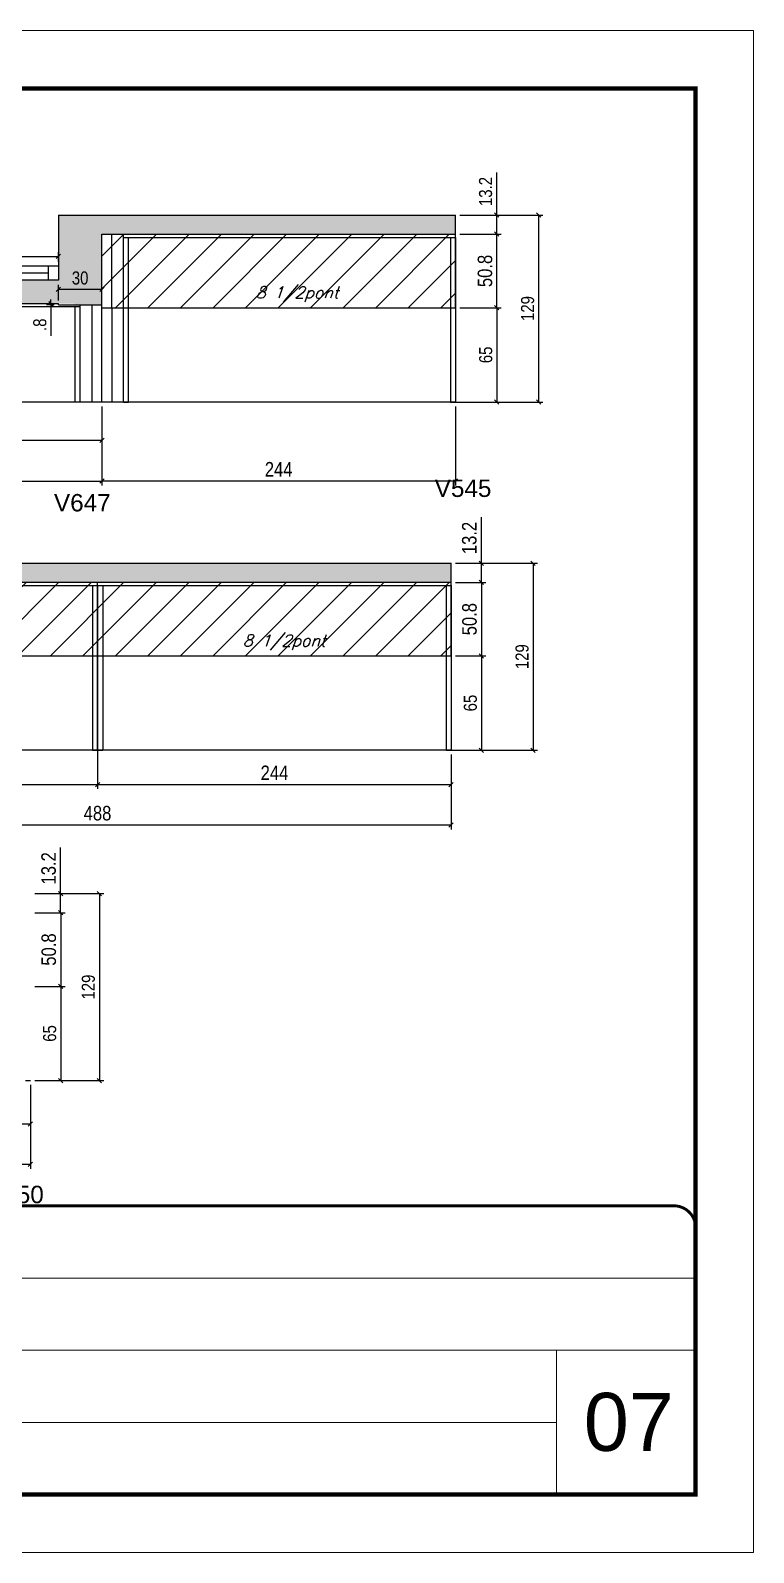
# Model space of a CAD drawing. Extents: x -20960 to -5926, y -2106 to 21915.
# Drawn here: x -8037 to -7538, y 19717 to 20767 of the extents above; entities that cross this region are included whole.
import ezdxf

# ---------------------------------------------------------------- set-up
doc = ezdxf.new("R2010")
doc.units = 0
doc.linetypes.add('CONTINUO', pattern=[0])
doc.linetypes.add('DASHED', pattern=[0.75, 0.5, -0.25])
doc.layers.add('00 - FELIPE', color=2, linetype='Continuous', plot=False)
for name, color, linetype in [('5', 5, 'Continuous'), ('COTA', 241, 'Continuous'), ('Painéis', 200, 'Continuous'), ('Reaproveitamento', 251, 'Continuous'), ('SARR_2.2x7', 40, 'Continuous'), ('SARR_3.5x7', 81, 'Continuous'), ('SARR_EDITAR', 141, 'Continuous'), ('texto', 7, 'Continuous')]:
    doc.layers.add(name, color=color, linetype=linetype)
for name, color, linetype, lineweight in [('CARIMBO', 255, 'Continuous', 9), ('Folhas', 255, 'Continuous', 9), ('SARRAFO DE PRESSAO', 251, 'DASHED', 9)]:
    doc.layers.add(name, color=color, linetype=linetype, lineweight=lineweight)
doc.styles.add('ARIAL', font='arial.ttf')
doc.styles.add('COTA TECNICA', font='techl___.ttf', dxfattribs={"height": 10})
doc.styles.add('COTA TECNICA-50', font='techl___.ttf', dxfattribs={"height": 9})
doc.styles.add('Romans', font='romans.shx')
doc.styles.get("Standard").update_dxf_attribs({"font": 'arial.ttf'})
doc.dimstyles.new('COTA PAINEL-50', dxfattribs={"dimtxt": 9, "dimasz": 3, "dimexe": 3, "dimexo": 3, "dimgap": 3, "dimtad": 1, "dimdec": 1, "dimzin": 12, "dimdsep": 46, "dimtxsty": 'COTA TECNICA-50', "dimblk1": 'OBLIQUE', "dimblk2": 'OBLIQUE', "dimsah": 1, "dimcen": 0.9, "dimclrd": 4, "dimclre": 4, "dimclrt": 240, "dimadec": 1, "dimazin": 3, "dimtfac": 1, "dimtdec": 1, "dimtmove": 0, "dimatfit": 3, "dimfxl": 1, "dimtolj": 1, "dimtzin": 12, "dimarcsym": 0})
doc.dimstyles.new('PAINEL', dxfattribs={"dimtxt": 10, "dimasz": 3, "dimexe": 3, "dimexo": 3, "dimgap": 3, "dimtad": 1, "dimdec": 1, "dimzin": 12, "dimdsep": 46, "dimtxsty": 'COTA TECNICA', "dimblk1": 'OBLIQUE', "dimblk2": 'OBLIQUE', "dimsah": 1, "dimcen": 0.9, "dimclrd": 4, "dimclre": 4, "dimclrt": 240, "dimadec": 1, "dimazin": 3, "dimtfac": 1, "dimtdec": 1, "dimtmove": 0, "dimatfit": 3, "dimfxl": 1, "dimtolj": 1, "dimtzin": 12, "dimarcsym": 0})

# ---------------------------------------------------------------- blocks, each defined once
blk = doc.blocks.new('_Oblique')
at = {"color": 0, "linetype": 'ByBlock', "lineweight": -2}
blk.add_line((-0.5, -0.5), (0.5, 0.5), dxfattribs=at)
blk = doc.blocks.new('*D49')
at = {"layer": 'COTA', "color": 4, "lineweight": -2, "ltscale": 25, "transparency": 16777216}
for p, q in [((-7991.2, 20332.3), (-7991.2, 20243.6)), ((-8235.2, 20267.3), (-8235.2, 20243.6)), ((-8235.2, 20246.6), (-7991.2, 20246.6))]:
    blk.add_line(p, q, dxfattribs=at)
at = {"layer": 'Defpoints', "color": 0, "ltscale": 25, "transparency": 16777216}
for p in [(-7991.2, 20335.3), (-8235.2, 20270.3), (-7991.2, 20246.6)]:
    blk.add_point(p, dxfattribs=at)
at = {"layer": 'COTA', "color": 4, "lineweight": -2, "ltscale": 25, "transparency": 16777216, "xscale": 3, "yscale": 3, "zscale": 3, "rotation": 180}
blk.add_blockref('_Oblique', (-8235.2, 20246.6), dxfattribs=at)
at = {"layer": 'COTA', "color": 4, "lineweight": -2, "ltscale": 25, "transparency": 16777216, "xscale": 3, "yscale": 3, "zscale": 3}
blk.add_blockref('_Oblique', (-7991.2, 20246.6), dxfattribs=at)
at = {"layer": 'COTA', "color": 240, "ltscale": 25, "transparency": 16777216, "insert": (-8113.2, 20254.7), "char_height": 10, "attachment_point": 5, "style": 'COTA TECNICA'}
blk.add_mtext('\\A1;244', dxfattribs=at)
blk = doc.blocks.new('*D50')
at = {"layer": 'COTA', "color": 4, "lineweight": -2, "ltscale": 25, "transparency": 16777216}
for p, q in [((-8235.2, 20267.3), (-8235.2, 20215.7)), ((-7747.2, 20267.3), (-7747.2, 20215.7)), ((-7747.2, 20218.7), (-8235.2, 20218.7))]:
    blk.add_line(p, q, dxfattribs=at)
at = {"layer": 'Defpoints', "color": 0, "ltscale": 25, "transparency": 16777216}
for p in [(-8235.2, 20270.3), (-7747.2, 20270.3), (-8235.2, 20218.7)]:
    blk.add_point(p, dxfattribs=at)
at = {"layer": 'COTA', "color": 4, "lineweight": -2, "ltscale": 25, "transparency": 16777216, "xscale": 3, "yscale": 3, "zscale": 3, "rotation": 180}
blk.add_blockref('_Oblique', (-8235.2, 20218.7), dxfattribs=at)
at = {"layer": 'COTA', "color": 4, "lineweight": -2, "ltscale": 25, "transparency": 16777216, "xscale": 3, "yscale": 3, "zscale": 3}
blk.add_blockref('_Oblique', (-7747.2, 20218.7), dxfattribs=at)
at = {"layer": 'COTA', "color": 240, "ltscale": 25, "transparency": 16777216, "insert": (-7991.2, 20226.8), "char_height": 10, "attachment_point": 5, "style": 'COTA TECNICA'}
blk.add_mtext('\\A1;488', dxfattribs=at)
blk = doc.blocks.new('*D52')
at = {"layer": 'COTA', "color": 4, "lineweight": -2, "ltscale": 25, "transparency": 16777216}
for p, q in [((-8281.5, 20104.4), (-8281.5, 20009.5)), ((-8037.5, 20039.4), (-8037.5, 20009.5)), ((-8281.5, 20012.5), (-8037.5, 20012.5))]:
    blk.add_line(p, q, dxfattribs=at)
at = {"layer": 'Defpoints', "color": 0, "ltscale": 25, "transparency": 16777216}
for p in [(-8281.5, 20107.4), (-8037.5, 20042.4), (-8037.5, 20012.5)]:
    blk.add_point(p, dxfattribs=at)
at = {"layer": 'COTA', "color": 4, "lineweight": -2, "ltscale": 25, "transparency": 16777216, "xscale": 3, "yscale": 3, "zscale": 3, "rotation": 180}
blk.add_blockref('_Oblique', (-8281.5, 20012.5), dxfattribs=at)
at = {"layer": 'COTA', "color": 4, "lineweight": -2, "ltscale": 25, "transparency": 16777216, "xscale": 3, "yscale": 3, "zscale": 3}
blk.add_blockref('_Oblique', (-8037.5, 20012.5), dxfattribs=at)
at = {"layer": 'COTA', "color": 240, "ltscale": 25, "transparency": 16777216, "insert": (-8159.5, 20020.6), "char_height": 10, "attachment_point": 5, "style": 'COTA TECNICA'}
blk.add_mtext('\\A1;244', dxfattribs=at)
blk = doc.blocks.new('*D53')
at = {"layer": 'COTA', "color": 4, "lineweight": -2, "ltscale": 25, "transparency": 16777216}
for p, q in [((-8877.5, 20039.4), (-8877.5, 19981.6)), ((-8037.5, 20039.4), (-8037.5, 19981.6)), ((-8037.5, 19984.6), (-8877.5, 19984.6))]:
    blk.add_line(p, q, dxfattribs=at)
at = {"layer": 'Defpoints', "color": 0, "ltscale": 25, "transparency": 16777216}
for p in [(-8877.5, 20042.4), (-8037.5, 20042.4), (-8877.5, 19984.6)]:
    blk.add_point(p, dxfattribs=at)
at = {"layer": 'COTA', "color": 4, "lineweight": -2, "ltscale": 25, "transparency": 16777216, "xscale": 3, "yscale": 3, "zscale": 3, "rotation": 180}
blk.add_blockref('_Oblique', (-8877.5, 19984.6), dxfattribs=at)
at = {"layer": 'COTA', "color": 4, "lineweight": -2, "ltscale": 25, "transparency": 16777216, "xscale": 3, "yscale": 3, "zscale": 3}
blk.add_blockref('_Oblique', (-8037.5, 19984.6), dxfattribs=at)
at = {"layer": 'COTA', "color": 240, "ltscale": 25, "transparency": 16777216, "insert": (-8457.5, 19992.7), "char_height": 10, "attachment_point": 5, "style": 'COTA TECNICA'}
blk.add_mtext('\\A1;840', dxfattribs=at)
blk = doc.blocks.new('*D54')
at = {"layer": 'COTA', "color": 4, "lineweight": -2, "ltscale": 25, "transparency": 16777216}
for p, q in [((-8016.7, 20171.4), (-8016.7, 20203.2)), ((-8034.5, 20171.4), (-8013.7, 20171.4)), ((-8016.7, 20158.2), (-8016.7, 20171.4)), ((-8034.5, 20158.2), (-8013.7, 20158.2))]:
    blk.add_line(p, q, dxfattribs=at)
at = {"layer": 'Defpoints', "color": 0, "ltscale": 25, "transparency": 16777216}
for p in [(-8037.5, 20171.4), (-8016.7, 20171.4), (-8037.5, 20158.2)]:
    blk.add_point(p, dxfattribs=at)
at = {"layer": 'COTA', "color": 4, "lineweight": -2, "ltscale": 25, "transparency": 16777216, "xscale": 3, "yscale": 3, "zscale": 3}
for p, rotation in [((-8016.7, 20171.4), 90), ((-8016.7, 20158.2), 270)]:
    blk.add_blockref('_Oblique', p, dxfattribs=dict(at, rotation=rotation))
at = {"layer": 'COTA', "color": 240, "ltscale": 25, "transparency": 16777216, "insert": (-8024.9, 20188.8), "char_height": 10, "attachment_point": 5, "rotation": 90, "style": 'COTA TECNICA'}
blk.add_mtext('\\A1;13.2', dxfattribs=at)
blk = doc.blocks.new('*D43')
at = {"layer": 'COTA', "color": 4, "lineweight": -2, "ltscale": 25, "transparency": 16777216}
for p, q in [((-7988.2, 20507.5), (-7988.2, 20453)), ((-7744.2, 20507.5), (-7744.2, 20453)), ((-7744.2, 20456), (-7988.2, 20456))]:
    blk.add_line(p, q, dxfattribs=at)
at = {"layer": 'Defpoints', "color": 0, "ltscale": 25, "transparency": 16777216}
for p in [(-7988.2, 20510.5), (-7744.2, 20510.5), (-7988.2, 20456)]:
    blk.add_point(p, dxfattribs=at)
at = {"layer": 'COTA', "color": 4, "lineweight": -2, "ltscale": 25, "transparency": 16777216, "xscale": 3, "yscale": 3, "zscale": 3, "rotation": 180}
blk.add_blockref('_Oblique', (-7988.2, 20456), dxfattribs=at)
at = {"layer": 'COTA', "color": 4, "lineweight": -2, "ltscale": 25, "transparency": 16777216, "xscale": 3, "yscale": 3, "zscale": 3}
blk.add_blockref('_Oblique', (-7744.2, 20456), dxfattribs=at)
at = {"layer": 'COTA', "color": 240, "ltscale": 25, "transparency": 16777216, "insert": (-7866.2, 20464.1), "char_height": 10, "attachment_point": 5, "style": 'COTA TECNICA'}
blk.add_mtext('\\A1;244', dxfattribs=at)
blk = doc.blocks.new('*D44')
at = {"layer": 'COTA', "color": 4, "lineweight": -2, "ltscale": 25, "transparency": 16777216}
for p, q in [((-7741.2, 20626.3), (-7712.7, 20626.3)), ((-7715.7, 20575.5), (-7715.7, 20626.3)), ((-7741.2, 20575.5), (-7712.7, 20575.5))]:
    blk.add_line(p, q, dxfattribs=at)
at = {"layer": 'Defpoints', "color": 0, "ltscale": 25, "transparency": 16777216}
for p in [(-7744.2, 20626.3), (-7715.7, 20626.3), (-7744.2, 20575.5)]:
    blk.add_point(p, dxfattribs=at)
at = {"layer": 'COTA', "color": 4, "lineweight": -2, "ltscale": 25, "transparency": 16777216, "xscale": 3, "yscale": 3, "zscale": 3}
for p, rotation in [((-7715.7, 20626.3), 90), ((-7715.7, 20575.5), 270)]:
    blk.add_blockref('_Oblique', p, dxfattribs=dict(at, rotation=rotation))
at = {"layer": 'COTA', "color": 240, "ltscale": 25, "transparency": 16777216, "insert": (-7723.8, 20600.9), "char_height": 10, "attachment_point": 5, "rotation": 90, "style": 'COTA TECNICA'}
blk.add_mtext('\\A1;50.8', dxfattribs=at)
blk = doc.blocks.new('*D30')
at = {"layer": 'COTA', "color": 4, "lineweight": -2, "ltscale": 25, "transparency": 16777216}
for p, q in [((-7991.1, 20267.3), (-7991.1, 20243.6)), ((-7747.2, 20267.3), (-7747.2, 20243.6)), ((-7991.1, 20246.6), (-7747.2, 20246.6))]:
    blk.add_line(p, q, dxfattribs=at)
at = {"layer": 'Defpoints', "color": 0, "ltscale": 25, "transparency": 16777216}
for p in [(-7991.1, 20270.3), (-7747.2, 20270.3), (-7747.2, 20246.6)]:
    blk.add_point(p, dxfattribs=at)
at = {"layer": 'COTA', "color": 4, "lineweight": -2, "ltscale": 25, "transparency": 16777216, "xscale": 3, "yscale": 3, "zscale": 3, "rotation": 180}
blk.add_blockref('_Oblique', (-7991.1, 20246.6), dxfattribs=at)
at = {"layer": 'COTA', "color": 4, "lineweight": -2, "ltscale": 25, "transparency": 16777216, "xscale": 3, "yscale": 3, "zscale": 3}
blk.add_blockref('_Oblique', (-7747.2, 20246.6), dxfattribs=at)
at = {"layer": 'COTA', "color": 240, "ltscale": 25, "transparency": 16777216, "insert": (-7869.1, 20254.7), "char_height": 10, "attachment_point": 5, "style": 'COTA TECNICA'}
blk.add_mtext('\\A1;244', dxfattribs=at)
blk = doc.blocks.new('9999999999')
at = {"color": 30, "linetype": 'CONTINUO'}
for p, q in [((98564.6, 34379.6), (99584, 34379.6)), ((98564.6, 34329.8), (99488, 34329.8)), ((99584, 34329.8), (99488, 34329.8)), ((99488, 34329.8), (99488, 34230.2)), ((98564.6, 34280), (99488, 34280))]:
    blk.add_line(p, q, dxfattribs=at)
at = {"color": 30, "linetype": 'CONTINUO', "const_width": 2}
blk.add_lwpolyline([(99584, 34230.2), (99584, 34414.4, 0.414214), (99569, 34429.4), (98229, 34429.4, 0.414214), (98214, 34414.4), (98214, 34245.2, 0.414214), (98229, 34230.2), (99584, 34230.2)], format="xyb", dxfattribs=at)
at = {"layer": 'Folhas'}
blk.add_lwpolyline([(98139, 34190.2), (99624, 34190.2), (99624, 35240.2), (98139, 35240.2)], close=True, dxfattribs=at)
at = {"layer": 'Folhas', "color": 30, "const_width": 3}
blk.add_lwpolyline([(98214, 34230.2), (99584, 34230.2), (99584, 35200.2), (98214, 35200.2)], close=True, dxfattribs=at)
blk = doc.blocks.new('*D95')
at = {"layer": 'COTA', "color": 4, "lineweight": -2, "ltscale": 25, "transparency": 16777216}
for p, q in [((-8120.2, 20507.5), (-8120.2, 20481)), ((-7988.2, 20507.5), (-7988.2, 20481)), ((-7988.2, 20484), (-8120.2, 20484))]:
    blk.add_line(p, q, dxfattribs=at)
at = {"layer": 'Defpoints', "color": 0, "ltscale": 25, "transparency": 16777216}
for p in [(-8120.2, 20510.5), (-7988.2, 20510.5), (-8120.2, 20484)]:
    blk.add_point(p, dxfattribs=at)
at = {"layer": 'COTA', "color": 4, "lineweight": -2, "ltscale": 25, "transparency": 16777216, "xscale": 3, "yscale": 3, "zscale": 3, "rotation": 180}
blk.add_blockref('_Oblique', (-8120.2, 20484), dxfattribs=at)
at = {"layer": 'COTA', "color": 4, "lineweight": -2, "ltscale": 25, "transparency": 16777216, "xscale": 3, "yscale": 3, "zscale": 3}
blk.add_blockref('_Oblique', (-7988.2, 20484), dxfattribs=at)
at = {"layer": 'COTA', "color": 240, "ltscale": 25, "transparency": 16777216, "insert": (-8068.2, 20492.2), "char_height": 10, "attachment_point": 5, "style": 'COTA TECNICA'}
blk.add_mtext('\\A1;132', dxfattribs=at)
blk = doc.blocks.new('*D97')
at = {"layer": 'COTA', "color": 4, "lineweight": -2, "ltscale": 25, "transparency": 16777216}
for p, q in [((-8314.2, 20507.5), (-8314.2, 20453)), ((-7988.2, 20507.5), (-7988.2, 20453)), ((-8314.2, 20456), (-7988.2, 20456))]:
    blk.add_line(p, q, dxfattribs=at)
at = {"layer": 'Defpoints', "color": 0, "ltscale": 25, "transparency": 16777216}
for p in [(-8314.2, 20510.5), (-7988.2, 20510.5), (-7988.2, 20456)]:
    blk.add_point(p, dxfattribs=at)
at = {"layer": 'COTA', "color": 4, "lineweight": -2, "ltscale": 25, "transparency": 16777216, "xscale": 3, "yscale": 3, "zscale": 3, "rotation": 180}
blk.add_blockref('_Oblique', (-8314.2, 20456), dxfattribs=at)
at = {"layer": 'COTA', "color": 4, "lineweight": -2, "ltscale": 25, "transparency": 16777216, "xscale": 3, "yscale": 3, "zscale": 3}
blk.add_blockref('_Oblique', (-7988.2, 20456), dxfattribs=at)
at = {"layer": 'COTA', "color": 240, "ltscale": 25, "transparency": 16777216, "insert": (-8151.2, 20464.3), "char_height": 10, "attachment_point": 5, "style": 'COTA TECNICA'}
blk.add_mtext('\\A1;326', dxfattribs=at)
blk = doc.blocks.new('*D104')
at = {"layer": 'COTA', "color": 4, "lineweight": -2, "transparency": 16777216}
for p, q in [((-8303.2, 20607.5), (-8303.2, 20613.9)), ((-8018.2, 20607.5), (-8018.2, 20613.9)), ((-8303.2, 20610.9), (-8018.2, 20610.9))]:
    blk.add_line(p, q, dxfattribs=at)
at = {"layer": 'Defpoints', "color": 0, "transparency": 16777216}
for p in [(-8303.2, 20604.5), (-8018.2, 20610.9), (-8018.2, 20604.5)]:
    blk.add_point(p, dxfattribs=at)
at = {"layer": 'COTA', "color": 4, "lineweight": -2, "transparency": 16777216, "xscale": 3, "yscale": 3, "zscale": 3, "rotation": 180}
blk.add_blockref('_Oblique', (-8303.2, 20610.9), dxfattribs=at)
at = {"layer": 'COTA', "color": 4, "lineweight": -2, "transparency": 16777216, "xscale": 3, "yscale": 3, "zscale": 3}
blk.add_blockref('_Oblique', (-8018.2, 20610.9), dxfattribs=at)
at = {"layer": 'COTA', "color": 240, "transparency": 16777216, "insert": (-8160.7, 20618.5), "char_height": 9, "attachment_point": 5, "style": 'COTA TECNICA-50'}
blk.add_mtext('\\A1;285', dxfattribs=at)
blk = doc.blocks.new('*D105')
at = {"layer": 'COTA', "color": 4, "lineweight": -2, "transparency": 16777216}
for p, q in [((-7741.2, 20575.5), (-7712.7, 20575.5)), ((-7715.7, 20575.5), (-7715.7, 20510.5)), ((-7741.2, 20510.5), (-7712.7, 20510.5))]:
    blk.add_line(p, q, dxfattribs=at)
at = {"layer": 'Defpoints', "color": 0, "transparency": 16777216}
for p in [(-7744.2, 20575.5), (-7744.2, 20510.5), (-7715.7, 20510.5)]:
    blk.add_point(p, dxfattribs=at)
at = {"layer": 'COTA', "color": 4, "lineweight": -2, "transparency": 16777216, "xscale": 3, "yscale": 3, "zscale": 3}
for p, rotation in [((-7715.7, 20575.5), 90), ((-7715.7, 20510.5), 270)]:
    blk.add_blockref('_Oblique', p, dxfattribs=dict(at, rotation=rotation))
at = {"layer": 'COTA', "color": 240, "transparency": 16777216, "insert": (-7723.3, 20543), "char_height": 9, "attachment_point": 5, "rotation": 90, "style": 'COTA TECNICA-50'}
blk.add_mtext('\\A1;65', dxfattribs=at)
blk = doc.blocks.new('*D106')
at = {"layer": 'COTA', "color": 4, "lineweight": -2, "transparency": 16777216}
for p, q in [((-7715.7, 20639.5), (-7715.7, 20668.9)), ((-7741.2, 20639.5), (-7712.7, 20639.5)), ((-7715.7, 20626.3), (-7715.7, 20639.5)), ((-7741.2, 20626.3), (-7712.7, 20626.3))]:
    blk.add_line(p, q, dxfattribs=at)
at = {"layer": 'Defpoints', "color": 0, "transparency": 16777216}
for p in [(-7744.2, 20639.5), (-7715.7, 20639.5), (-7744.2, 20626.3)]:
    blk.add_point(p, dxfattribs=at)
at = {"layer": 'COTA', "color": 4, "lineweight": -2, "transparency": 16777216, "xscale": 3, "yscale": 3, "zscale": 3}
for p, rotation in [((-7715.7, 20639.5), 90), ((-7715.7, 20626.3), 270)]:
    blk.add_blockref('_Oblique', p, dxfattribs=dict(at, rotation=rotation))
at = {"layer": 'COTA', "color": 240, "transparency": 16777216, "insert": (-7723.4, 20655.7), "char_height": 9, "attachment_point": 5, "rotation": 90, "style": 'COTA TECNICA-50'}
blk.add_mtext('\\A1;13.2', dxfattribs=at)
blk = doc.blocks.new('*D107')
at = {"layer": 'COTA', "color": 4, "lineweight": -2, "transparency": 16777216}
for p, q in [((-7741.2, 20639.5), (-7683.8, 20639.5)), ((-7686.8, 20639.5), (-7686.8, 20510.5)), ((-7741.2, 20510.5), (-7683.8, 20510.5))]:
    blk.add_line(p, q, dxfattribs=at)
at = {"layer": 'Defpoints', "color": 0, "transparency": 16777216}
for p in [(-7744.2, 20639.5), (-7744.2, 20510.5), (-7686.8, 20510.5)]:
    blk.add_point(p, dxfattribs=at)
at = {"layer": 'COTA', "color": 4, "lineweight": -2, "transparency": 16777216, "xscale": 3, "yscale": 3, "zscale": 3}
for p, rotation in [((-7686.8, 20639.5), 90), ((-7686.8, 20510.5), 270)]:
    blk.add_blockref('_Oblique', p, dxfattribs=dict(at, rotation=rotation))
at = {"layer": 'COTA', "color": 240, "transparency": 16777216, "insert": (-7694.4, 20575), "char_height": 9, "attachment_point": 5, "rotation": 90, "style": 'COTA TECNICA-50'}
blk.add_mtext('\\A1;129', dxfattribs=at)
blk = doc.blocks.new('*D110')
at = {"layer": 'COTA', "color": 4, "lineweight": -2, "transparency": 16777216}
for p, q in [((-7744.2, 20399.3), (-7687.6, 20399.3)), ((-7690.6, 20399.3), (-7690.6, 20270.3)), ((-7744.2, 20270.3), (-7687.6, 20270.3))]:
    blk.add_line(p, q, dxfattribs=at)
at = {"layer": 'Defpoints', "color": 0, "transparency": 16777216}
for p in [(-7747.2, 20399.3), (-7747.2, 20270.3), (-7690.6, 20270.3)]:
    blk.add_point(p, dxfattribs=at)
at = {"layer": 'COTA', "color": 4, "lineweight": -2, "transparency": 16777216, "xscale": 3, "yscale": 3, "zscale": 3}
for p, rotation in [((-7690.6, 20399.3), 90), ((-7690.6, 20270.3), 270)]:
    blk.add_blockref('_Oblique', p, dxfattribs=dict(at, rotation=rotation))
at = {"layer": 'COTA', "color": 240, "transparency": 16777216, "insert": (-7698.2, 20334.8), "char_height": 9, "attachment_point": 5, "rotation": 90, "style": 'COTA TECNICA-50'}
blk.add_mtext('\\A1;129', dxfattribs=at)
blk = doc.blocks.new('*D113')
at = {"layer": 'COTA', "color": 4, "lineweight": -2, "ltscale": 25, "transparency": 16777216}
for p, q in [((-8034.5, 20158.2), (-8013.6, 20158.2)), ((-8016.6, 20158.2), (-8016.6, 20107.4)), ((-8034.5, 20107.4), (-8013.6, 20107.4))]:
    blk.add_line(p, q, dxfattribs=at)
at = {"layer": 'Defpoints', "color": 0, "ltscale": 25, "transparency": 16777216}
for p in [(-8037.5, 20158.2), (-8037.5, 20107.4), (-8016.6, 20107.4)]:
    blk.add_point(p, dxfattribs=at)
at = {"layer": 'COTA', "color": 4, "lineweight": -2, "ltscale": 25, "transparency": 16777216, "xscale": 3, "yscale": 3, "zscale": 3}
for p, rotation in [((-8016.6, 20158.2), 90), ((-8016.6, 20107.4), 270)]:
    blk.add_blockref('_Oblique', p, dxfattribs=dict(at, rotation=rotation))
at = {"layer": 'COTA', "color": 240, "ltscale": 25, "transparency": 16777216, "insert": (-8024.8, 20132.8), "char_height": 10, "attachment_point": 5, "rotation": 90, "style": 'COTA TECNICA'}
blk.add_mtext('\\A1;50.8', dxfattribs=at)
blk = doc.blocks.new('*D114')
at = {"layer": 'COTA', "color": 4, "lineweight": -2, "transparency": 16777216}
for p, q in [((-8034.5, 20107.4), (-8013.6, 20107.4)), ((-8016.6, 20107.4), (-8016.6, 20042.4)), ((-8034.5, 20042.4), (-8013.6, 20042.4))]:
    blk.add_line(p, q, dxfattribs=at)
at = {"layer": 'Defpoints', "color": 0, "transparency": 16777216}
for p in [(-8037.5, 20107.4), (-8037.5, 20042.4), (-8016.6, 20042.4)]:
    blk.add_point(p, dxfattribs=at)
at = {"layer": 'COTA', "color": 4, "lineweight": -2, "transparency": 16777216, "xscale": 3, "yscale": 3, "zscale": 3}
for p, rotation in [((-8016.6, 20107.4), 90), ((-8016.6, 20042.4), 270)]:
    blk.add_blockref('_Oblique', p, dxfattribs=dict(at, rotation=rotation))
at = {"layer": 'COTA', "color": 240, "transparency": 16777216, "insert": (-8024.2, 20074.9), "char_height": 9, "attachment_point": 5, "rotation": 90, "style": 'COTA TECNICA-50'}
blk.add_mtext('\\A1;65', dxfattribs=at)
blk = doc.blocks.new('*D112')
at = {"layer": 'COTA', "color": 4, "lineweight": -2, "transparency": 16777216}
for p, q in [((-8034.5, 20171.4), (-7986.9, 20171.4)), ((-7989.9, 20171.4), (-7989.9, 20042.4)), ((-8034.5, 20042.4), (-7986.9, 20042.4))]:
    blk.add_line(p, q, dxfattribs=at)
at = {"layer": 'Defpoints', "color": 0, "transparency": 16777216}
for p in [(-8037.5, 20171.4), (-8037.5, 20042.4), (-7989.9, 20042.4)]:
    blk.add_point(p, dxfattribs=at)
at = {"layer": 'COTA', "color": 4, "lineweight": -2, "transparency": 16777216, "xscale": 3, "yscale": 3, "zscale": 3}
for p, rotation in [((-7989.9, 20171.4), 90), ((-7989.9, 20042.4), 270)]:
    blk.add_blockref('_Oblique', p, dxfattribs=dict(at, rotation=rotation))
at = {"layer": 'COTA', "color": 240, "transparency": 16777216, "insert": (-7997.5, 20106.9), "char_height": 9, "attachment_point": 5, "rotation": 90, "style": 'COTA TECNICA-50'}
blk.add_mtext('\\A1;129', dxfattribs=at)
blk = doc.blocks.new('*D119')
at = {"layer": 'COTA', "color": 4, "lineweight": -2, "ltscale": 25, "transparency": 16777216}
for p, q in [((-7726.3, 20399.3), (-7726.3, 20431.1)), ((-7744.2, 20399.3), (-7723.3, 20399.3)), ((-7726.3, 20386.1), (-7726.3, 20399.3)), ((-7744.2, 20386.1), (-7723.3, 20386.1))]:
    blk.add_line(p, q, dxfattribs=at)
at = {"layer": 'Defpoints', "color": 0, "ltscale": 25, "transparency": 16777216}
for p in [(-7747.2, 20399.3), (-7726.3, 20399.3), (-7747.2, 20386.1)]:
    blk.add_point(p, dxfattribs=at)
at = {"layer": 'COTA', "color": 4, "lineweight": -2, "ltscale": 25, "transparency": 16777216, "xscale": 3, "yscale": 3, "zscale": 3}
for p, rotation in [((-7726.3, 20399.3), 90), ((-7726.3, 20386.1), 270)]:
    blk.add_blockref('_Oblique', p, dxfattribs=dict(at, rotation=rotation))
at = {"layer": 'COTA', "color": 240, "ltscale": 25, "transparency": 16777216, "insert": (-7734.6, 20416.7), "char_height": 10, "attachment_point": 5, "rotation": 90, "style": 'COTA TECNICA'}
blk.add_mtext('\\A1;13.2', dxfattribs=at)
blk = doc.blocks.new('*D117')
at = {"layer": 'COTA', "color": 4, "lineweight": -2, "ltscale": 25, "transparency": 16777216}
for p, q in [((-7744.2, 20386.1), (-7723.3, 20386.1)), ((-7726.3, 20386.1), (-7726.3, 20335.3)), ((-7744.2, 20335.3), (-7723.3, 20335.3))]:
    blk.add_line(p, q, dxfattribs=at)
at = {"layer": 'Defpoints', "color": 0, "ltscale": 25, "transparency": 16777216}
for p in [(-7747.2, 20386.1), (-7747.2, 20335.3), (-7726.3, 20335.3)]:
    blk.add_point(p, dxfattribs=at)
at = {"layer": 'COTA', "color": 4, "lineweight": -2, "ltscale": 25, "transparency": 16777216, "xscale": 3, "yscale": 3, "zscale": 3}
for p, rotation in [((-7726.3, 20386.1), 90), ((-7726.3, 20335.3), 270)]:
    blk.add_blockref('_Oblique', p, dxfattribs=dict(at, rotation=rotation))
at = {"layer": 'COTA', "color": 240, "ltscale": 25, "transparency": 16777216, "insert": (-7734.5, 20360.7), "char_height": 10, "attachment_point": 5, "rotation": 90, "style": 'COTA TECNICA'}
blk.add_mtext('\\A1;50.8', dxfattribs=at)
blk = doc.blocks.new('*D118')
at = {"layer": 'COTA', "color": 4, "lineweight": -2, "transparency": 16777216}
for p, q in [((-7744.2, 20335.3), (-7723.3, 20335.3)), ((-7726.3, 20335.3), (-7726.3, 20270.3)), ((-7744.2, 20270.3), (-7723.3, 20270.3))]:
    blk.add_line(p, q, dxfattribs=at)
at = {"layer": 'Defpoints', "color": 0, "transparency": 16777216}
for p in [(-7747.2, 20335.3), (-7747.2, 20270.3), (-7726.3, 20270.3)]:
    blk.add_point(p, dxfattribs=at)
at = {"layer": 'COTA', "color": 4, "lineweight": -2, "transparency": 16777216, "xscale": 3, "yscale": 3, "zscale": 3}
for p, rotation in [((-7726.3, 20335.3), 90), ((-7726.3, 20270.3), 270)]:
    blk.add_blockref('_Oblique', p, dxfattribs=dict(at, rotation=rotation))
at = {"layer": 'COTA', "color": 240, "transparency": 16777216, "insert": (-7733.9, 20302.8), "char_height": 9, "attachment_point": 5, "rotation": 90, "style": 'COTA TECNICA-50'}
blk.add_mtext('\\A1;65', dxfattribs=at)
blk = doc.blocks.new('*D2137')
at = {"layer": '00 - FELIPE', "color": 4, "lineweight": -2, "transparency": 16777216}
for p, q in [((-8018.2, 20580.5), (-8018.2, 20591.3)), ((-7988.2, 20580.5), (-7988.2, 20591.3)), ((-8018.2, 20588.3), (-7988.2, 20588.3))]:
    blk.add_line(p, q, dxfattribs=at)
at = {"layer": 'Defpoints', "color": 0, "transparency": 16777216}
for p in [(-7988.2, 20588.3), (-8018.2, 20577.5), (-7988.2, 20577.5)]:
    blk.add_point(p, dxfattribs=at)
at = {"layer": '00 - FELIPE', "color": 4, "lineweight": -2, "transparency": 16777216, "xscale": 3, "yscale": 3, "zscale": 3, "rotation": 180}
blk.add_blockref('_Oblique', (-8018.2, 20588.3), dxfattribs=at)
at = {"layer": '00 - FELIPE', "color": 4, "lineweight": -2, "transparency": 16777216, "xscale": 3, "yscale": 3, "zscale": 3}
blk.add_blockref('_Oblique', (-7988.2, 20588.3), dxfattribs=at)
at = {"layer": '00 - FELIPE', "color": 240, "transparency": 16777216, "insert": (-8003.2, 20596), "char_height": 9, "attachment_point": 5, "style": 'COTA TECNICA-50'}
blk.add_mtext('\\A1;30', dxfattribs=at)
blk = doc.blocks.new('*D2138')
at = {"layer": '00 - FELIPE', "color": 4, "lineweight": -2, "transparency": 16777216}
for p, q in [((-8023.4, 20578.3), (-8023.4, 20581.3)), ((-8021.2, 20578.3), (-8026.4, 20578.3)), ((-8021.2, 20577.5), (-8026.4, 20577.5)), ((-8023.4, 20578.3), (-8023.4, 20577.5)), ((-8023.4, 20577.5), (-8023.4, 20556.1))]:
    blk.add_line(p, q, dxfattribs=at)
at = {"layer": 'Defpoints', "color": 0, "transparency": 16777216}
for p in [(-8023.4, 20577.5), (-8018.2, 20578.3), (-8018.2, 20577.5)]:
    blk.add_point(p, dxfattribs=at)
at = {"layer": '00 - FELIPE', "color": 4, "lineweight": -2, "transparency": 16777216, "xscale": 3, "yscale": 3, "zscale": 3}
for p, rotation in [((-8023.4, 20578.3), 270), ((-8023.4, 20577.5), 90)]:
    blk.add_blockref('_Oblique', p, dxfattribs=dict(at, rotation=rotation))
at = {"layer": '00 - FELIPE', "color": 240, "transparency": 16777216, "insert": (-8031, 20563.8), "char_height": 9, "attachment_point": 5, "rotation": 90, "style": 'COTA TECNICA-50'}
blk.add_mtext('\\A1;.8', dxfattribs=at)

msp = doc.modelspace()

# ---------------------------------------------------------------- hatches: boundary and pattern name
at = {"layer": 'COTA', "linetype": 'ByBlock'}
h = msp.add_hatch(dxfattribs=at)
h.set_pattern_fill('AR-CONC', color=256, scale=0.03)
h.set_pattern_definition([(50, (1629.3594, -2116.493), (5.4655401, -0.4781726), [0.5715, -6.2865]), (355, (1629.3594, -2116.493), (-1.0573026, 5.7317054), [0.4572, -5.0292175]), (100.451445, (1629.815, -2116.533), (4.4082374, 5.2535326), [0.4857003, -5.3427073]), (46.1842, (1629.3594, -2114.969), (8.1323712, -1.2612698), [0.85725, -9.42975]), (96.635558, (1630.037, -2115.074), (7.122124, 7.4227837), [0.7285507, -8.0140682]), (351.18415, (1629.3594, -2114.969), (7.122124, 7.4227837), [0.685799, -7.543792]), (21, (1630.1214, -2115.35), (4.5484317, -3.06795595), [0.5715, -6.2865]), (326, (1630.1214, -2115.35), (1.8540609, 5.525639), [0.4572, -5.0292]), (71.451445, (1630.5005, -2115.606), (6.4024926, 2.4576831), [0.4857003, -5.3426981]), (37.5, (1629.3594, -2116.493), (0.0926581, 2.53665117), [0, -4.96824, 0, -5.1054, 0, -5.04825]), (7.5, (1629.3594, -2116.493), (2.00458988, 3.00541724), [0, -2.91084, 0, -4.85394, 0, -1.92405]), (327.5, (1627.6602, -2116.493), (4.06771786, -0.17186232), [0, -1.905, 0, -5.9436, 0, -7.8867]), (317.5, (1626.898, -2116.493), (4.44387544, 0.76279473), [0, -2.4765, 0, -3.94716, 0, -5.6007])])
h.paths.add_polyline_path([(-7744.21, 20626.27), (-7744.21, 20639.47), (-8018.21, 20639.47), (-8018.21, 20604.47), (-8018.21, 20594.47), (-8303.21, 20594.47), (-8303.21, 20604.47), (-8303.21, 20639.47), (-8397.9, 20639.47), (-8641.85, 20639.47), (-8863.68, 20639.47), (-8863.68, 20626.27), (-8641.7, 20626.27), (-8641.7, 20585.47), (-8641.7, 20575.47), (-8601.66, 20575.47), (-8601.66, 20588.47), (-8601.66, 20626.27), (-8333.19, 20626.27), (-8333.19, 20588.47), (-8333.19, 20577.47), (-8314.21, 20577.47), (-8314.21, 20578.27), (-8242.21, 20578.27), (-8007.23, 20578.27), (-8007.23, 20577.47), (-7988.21, 20577.47), (-7988.21, 20626.27)])
h = msp.add_hatch(dxfattribs=at)
h.set_pattern_fill('AR-CONC', color=256, scale=0.03)
h.set_pattern_definition([(50, (-145915.8894, -8219.277), (5.46554007, -0.47817257), [0.5715, -6.2865]), (355, (-145915.8894, -8219.277), (-1.05730264, 5.73170536), [0.4572, -5.02921753]), (100.4514447, (-145915.434, -8219.317), (4.40823741, 5.25353256), [0.48570026, -5.34270734]), (46.1842, (-145915.8894, -8217.753), (8.13237123, -1.26126984), [0.85725, -9.42975]), (96.6355576, (-145915.212, -8217.858), (7.122124, 7.42278374), [0.7285507, -8.01406824]), (351.184151, (-145915.8894, -8217.753), (7.122124, 7.42278374), [0.685799, -7.54379196]), (21, (-145915.1274, -8218.134), (4.54843174, -3.06795595), [0.5715, -6.2865]), (326, (-145915.1274, -8218.134), (1.85406085, 5.52563898), [0.4572, -5.0292]), (71.451445, (-145914.7484, -8218.3897), (6.40249258, 2.45768307), [0.48570026, -5.34269813]), (37.5, (-145915.8894, -8219.277), (0.092658098, 2.536651166), [0, -4.96824, 0, -5.1054, 0, -5.04825]), (7.5, (-145915.8894, -8219.277), (2.004589875, 3.005417245), [0, -2.91084, 0, -4.85394, 0, -1.92405]), (327.5, (-145917.5887, -8219.277), (4.067717855, -0.17186232), [0, -1.905, 0, -5.9436, 0, -7.8867]), (317.5, (-145918.3507, -8219.277), (4.44387544, 0.76279473), [0, -2.4765, 0, -3.94716, 0, -5.6007])])
h.paths.add_polyline_path([(-7747.17, 20386.13), (-7747.17, 20399.33), (-8881.67, 20399.33), (-8881.67, 20386.13), (-8283.19, 20386.13), (-8283.19, 20335.33), (-8235.15, 20335.33), (-8235.15, 20386.13)])
at = {"layer": 'Reaproveitamento', "ltscale": 25}
h = msp.add_hatch(dxfattribs=at)
h.set_pattern_fill('ANSI31', color=256, scale=5)
h.set_pattern_definition([(45, (-151383.723, -5726.859), (-11.2253202, 11.2253202), [])])
h.paths.add_polyline_path([(-7744.21, 20575.47), (-7744.21, 20626.27), (-7988.21, 20626.27), (-7988.21, 20575.47)])
h = msp.add_hatch(dxfattribs=at)
h.set_pattern_fill('ANSI31', color=256, scale=5)
h.set_pattern_definition([(45, (-151630.667, -5967.005), (-11.2253202, 11.2253202), [])])
h.paths.add_polyline_path([(-7747.15, 20335.33), (-7747.15, 20386.13), (-8235.15, 20386.13), (-8235.15, 20335.33)])

# ---------------------------------------------------------------- linework, layer by layer
at = {"layer": 'COTA', "linetype": 'ByBlock'}
for p, q in [((-8018.21, 20639.47), (-8018.21, 20604.47)), ((-8018.21, 20639.47), (-7744.21, 20639.47)), ((-7744.21, 20626.27), (-7744.21, 20639.47)), ((-8881.67, 20399.33), (-7747.17, 20399.33)), ((-7747.17, 20386.13), (-7747.17, 20399.33))]:
    msp.add_line(p, q, dxfattribs=at)
at = {"layer": 'Painéis'}
for p, q in [((-7988.21, 20626.27), (-7744.21, 20626.27)), ((-7744.21, 20575.47), (-7744.21, 20626.27)), ((-8018.21, 20578.27), (-8242.21, 20578.27)), ((-8018.21, 20577.47), (-8018.21, 20578.27)), ((-8018.21, 20577.47), (-7988.23, 20577.47)), ((-7988.21, 20575.47), (-7744.21, 20575.47)), ((-7988.21, 20510.47), (-8120.23, 20510.47)), ((-8235.15, 20386.13), (-7747.17, 20386.13)), ((-7747.15, 20335.33), (-7747.15, 20386.13)), ((-8235.15, 20335.33), (-7747.17, 20335.33))]:
    msp.add_line(p, q, dxfattribs=at)
at = {"layer": 'Painéis', "ltscale": 25}
for p, q in [((-7988.21, 20575.47), (-7988.21, 20626.27)), ((-7744.21, 20575.47), (-7744.21, 20626.27)), ((-7991.15, 20335.33), (-7991.15, 20386.13))]:
    msp.add_line(p, q, dxfattribs=at)
for points in [[(-8018.21, 20594.47), (-8303.21, 20594.47), (-8303.21, 20604.47), (-8018.21, 20604.47)], [(-7988.21, 20575.47), (-7744.21, 20575.47), (-7744.21, 20510.47), (-7988.21, 20510.47)], [(-8235.15, 20335.33), (-7991.14, 20335.33), (-7991.14, 20270.33), (-8235.15, 20270.33)], [(-7991.14, 20335.33), (-7747.15, 20335.33), (-7747.15, 20270.33), (-7991.14, 20270.33)]]:
    msp.add_lwpolyline(points, close=True, dxfattribs=at)
at = {"layer": 'SARR_2.2x7', "linetype": 'Continuous'}
for p, q in [((-7981.21, 20575.47), (-7981.21, 20626.27)), ((-7973.21, 20624.07), (-7744.21, 20624.07)), ((-7744.21, 20624.07), (-7744.21, 20624.07)), ((-8003.19, 20576.07), (-8120.23, 20576.07)), ((-7995.21, 20577.47), (-7995.21, 20510.47)), ((-7981.21, 20575.47), (-7981.21, 20510.47)), ((-8220.15, 20383.93), (-7991.15, 20383.93)), ((-7991.15, 20383.93), (-7747.15, 20383.93))]:
    msp.add_line(p, q, dxfattribs=at)
at = {"layer": 'SARR_2.2x7', "linetype": 'Continuous', "ltscale": 50}
msp.add_line((-8025.21, 20604.47), (-8025.21, 20594.47), dxfattribs=at)
at = {"layer": 'SARR_3.5x7'}
for p, q in [((-7973.21, 20510.47), (-7973.21, 20626.27)), ((-7969.71, 20510.47), (-7969.71, 20624.07)), ((-7747.71, 20624.07), (-7747.71, 20510.47)), ((-7744.21, 20624.07), (-7744.21, 20510.47)), ((-8006.69, 20510.47), (-8006.69, 20576.07)), ((-8003.19, 20510.47), (-8003.19, 20577.47)), ((-8003.19, 20510.47), (-8006.69, 20510.47)), ((-7973.21, 20510.47), (-7969.71, 20510.47)), ((-7747.71, 20510.47), (-7740.68, 20510.47)), ((-7747.71, 20510.47), (-7744.21, 20510.47)), ((-7994.65, 20383.93), (-7994.65, 20270.33)), ((-7991.15, 20383.93), (-7991.15, 20270.33)), ((-7987.63, 20383.93), (-7987.63, 20270.33)), ((-7750.65, 20383.93), (-7750.65, 20270.33)), ((-7747.15, 20383.93), (-7747.15, 20270.33)), ((-7994.65, 20270.33), (-7987.63, 20270.33)), ((-7750.65, 20270.33), (-7743.63, 20270.33)), ((-8040.98, 20042.43), (-8037.48, 20042.43))]:
    msp.add_line(p, q, dxfattribs=at)
at = {"layer": 'SARR_EDITAR', "linetype": 'Continuous'}
msp.add_line((-8025.21, 20599.47), (-8296.21, 20599.47), dxfattribs=at)

# ---------------------------------------------------------------- block references
at = {"layer": 'SARRAFO DE PRESSAO', "color": 6, "linetype": 'ByBlock'}
msp.add_blockref('9999999999', (-107162.48, -14473.39), dxfattribs=at)

# ---------------------------------------------------------------- texts
at = {"layer": '5', "linetype": 'Continuous'}
for s, rotation, p in [('V545', 0.00004, (-7758.53, 20445.01)), ('V647', 359.99996, (-8021.26, 20435.03)), ('V650', 0.00004, (-8067.42, 19957.84))]:
    msp.add_text(s, height=12, rotation=rotation, dxfattribs=at).set_placement(p)
at = {"layer": 'CARIMBO', "style": 'ARIAL'}
msp.add_text('07', height=40, dxfattribs=at).set_placement((-7655.64, 19786.96))
at = {"layer": 'texto', "color": 2, "char_height": 8, "attachment_point": 5, "style": 'Romans'}
for insert in [(-7853.48, 20584.75), (-7862.41, 20344.6)]:
    msp.add_mtext('{\\Q19;\\C256;8 1/2pont}', dxfattribs=dict(at, insert=insert))

# ---------------------------------------------------------------- dimensions: what is measured, and where the dimension line sits
at = {"layer": '00 - FELIPE'}
dim = msp.add_linear_dim(base=(-7988.23, 20588.33), p1=(-8018.21, 20577.47), p2=(-7988.23, 20577.47), dimstyle='COTA PAINEL-50', dxfattribs=at)
dim.commit()
dim.dimension.update_dxf_attribs({"geometry": '*D2137', "text_midpoint": (-8003.22, 20596.03)})
dim = msp.add_linear_dim(base=(-8023.42, 20577.47), p1=(-8018.21, 20578.27), p2=(-8018.21, 20577.47), angle=90, dimstyle='COTA PAINEL-50', dxfattribs=at)
dim.commit()
dim.dimension.update_dxf_attribs({"geometry": '*D2138', "text_midpoint": (-8023.42, 20563.78), "dimtype": 160})
at = {"layer": 'COTA'}
for base, p1, p2, picture, middle in [((-7715.7, 20639.47), (-7744.21, 20626.27), (-7744.21, 20639.47), '*D106', (-7723.4, 20655.7)), ((-7686.83, 20510.47), (-7744.21, 20639.47), (-7744.21, 20510.47), '*D107', (-7694.41, 20574.97)), ((-7715.7, 20510.47), (-7744.21, 20575.47), (-7744.21, 20510.47), '*D105', (-7723.3, 20542.97)), ((-7690.62, 20270.33), (-7747.17, 20399.33), (-7747.17, 20270.33), '*D110', (-7698.19, 20334.83)), ((-7726.32, 20270.33), (-7747.17, 20335.33), (-7747.17, 20270.33), '*D118', (-7733.92, 20302.83)), ((-7989.93, 20042.43), (-8037.48, 20171.43), (-8037.48, 20042.43), '*D112', (-7997.51, 20106.93)), ((-8016.63, 20042.43), (-8037.48, 20107.43), (-8037.48, 20042.43), '*D114', (-8024.23, 20074.93))]:
    dim = msp.add_linear_dim(base=base, p1=p1, p2=p2, angle=90, dimstyle='COTA PAINEL-50', dxfattribs=at)
    dim.commit()
    dim.dimension.update_dxf_attribs({"geometry": picture, "text_midpoint": middle})
dim = msp.add_linear_dim(base=(-8018.21, 20610.92), p1=(-8303.21, 20604.47), p2=(-8018.21, 20604.47), dimstyle='COTA PAINEL-50', dxfattribs=at)
dim.commit()
dim.dimension.update_dxf_attribs({"geometry": '*D104', "text_midpoint": (-8160.71, 20618.54)})
at = {"layer": 'COTA', "ltscale": 25}
for base, p1, p2, angle, picture, middle in [((-7715.7, 20626.27), (-7744.21, 20575.47), (-7744.21, 20626.27), 90, '*D44', (-7723.83, 20600.87)), ((-7988.19, 20456.05), (-8314.21, 20510.47), (-7988.19, 20510.47), 180, '*D97', (-8151.2, 20464.27)), ((-7726.35, 20399.33), (-7747.2, 20386.13), (-7747.2, 20399.33), 90, '*D119', (-7734.57, 20416.69)), ((-7726.32, 20335.33), (-7747.17, 20386.13), (-7747.17, 20335.33), 90, '*D117', (-7734.45, 20360.73)), ((-8016.65, 20171.43), (-8037.51, 20158.23), (-8037.51, 20171.43), 90, '*D54', (-8024.87, 20188.8)), ((-8016.63, 20107.43), (-8037.48, 20158.23), (-8037.48, 20107.43), 90, '*D113', (-8024.76, 20132.83))]:
    dim = msp.add_linear_dim(base=base, p1=p1, p2=p2, angle=angle, dimstyle='PAINEL', dxfattribs=at)
    dim.commit()
    dim.dimension.update_dxf_attribs({"geometry": picture, "text_midpoint": middle})
dim = msp.add_linear_dim(base=(-8120.23, 20483.98), p1=(-7988.19, 20510.47), p2=(-8120.23, 20510.47), angle=180, dimstyle='PAINEL', dxfattribs=at)
dim.commit()
dim.dimension.update_dxf_attribs({"geometry": '*D95', "text_midpoint": (-8068.23, 20483.98), "dimtype": 160})
for base, p1, p2, picture, middle in [((-7988.21, 20456.05), (-7744.21, 20510.47), (-7988.21, 20510.47), '*D43', (-7866.21, 20464.12)), ((-8235.15, 20218.68), (-7747.17, 20270.33), (-8235.15, 20270.33), '*D50', (-7991.16, 20226.78)), ((-7747.15, 20246.61), (-7991.14, 20270.33), (-7747.15, 20270.33), '*D30', (-7869.14, 20254.68)), ((-8037.51, 20012.5), (-8281.51, 20107.43), (-8037.51, 20042.43), '*D52', (-8159.51, 20020.57)), ((-8877.46, 19984.57), (-8037.48, 20042.43), (-8877.46, 20042.43), '*D53', (-8457.47, 19992.7))]:
    dim = msp.add_linear_dim(base=base, p1=p1, p2=p2, dimstyle='PAINEL', dxfattribs=at)
    dim.commit()
    dim.dimension.update_dxf_attribs({"geometry": picture, "text_midpoint": middle})
dim = msp.add_linear_dim(base=(-7991.15, 20246.61), p1=(-8235.15, 20270.33), p2=(-7991.15, 20335.33), dimstyle='PAINEL', dxfattribs=at)
dim.commit()
dim.dimension.update_dxf_attribs({"geometry": '*D49', "text_midpoint": (-8113.15, 20246.61), "dimtype": 160})

doc.saveas('drawing.dxf')
